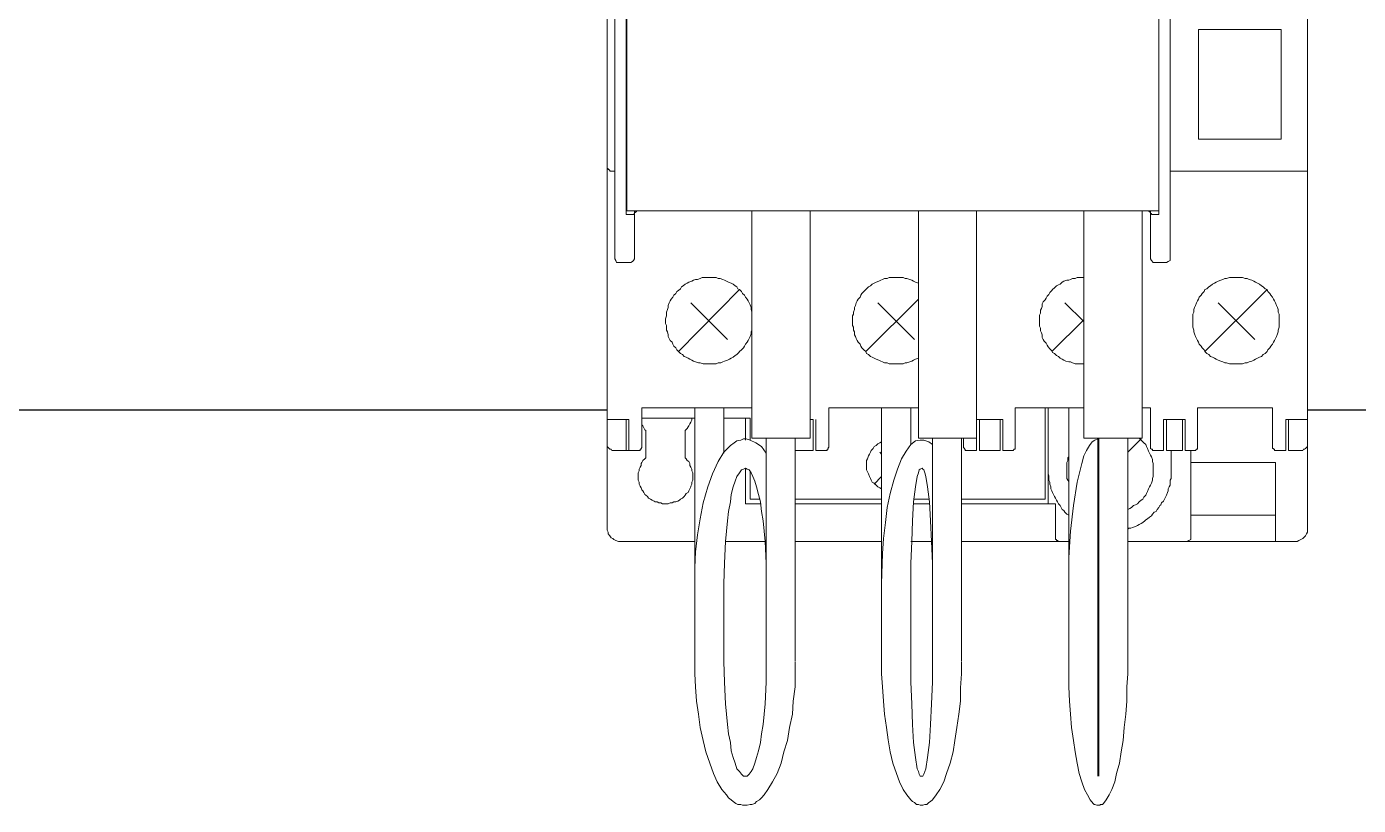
# Model space of a CAD drawing. Header units: millimetres. Extents: x 2046 to 14753, y 2361 to 29276.
# Drawn here: x 10076.33 to 10086.63, y 3672.24 to 3678.27 of the extents above; entities that cross this region are included whole.
import ezdxf

# ---------------------------------------------------------------- set-up
doc = ezdxf.new("R2010")
doc.units = ezdxf.units.MM
doc.layers.add('BARA', color=31, linetype='Continuous')
doc.layers.add('CALQUE_1', color=160, linetype='Continuous')

msp = doc.modelspace()

# ---------------------------------------------------------------- linework, layer by layer
at = {"layer": 'BARA', "color": 9, "true_color": 0xc7c8ca}
for points in [[(10080.817, 3675.3), (10068.026, 3675.3), (10068.026, 3682.303), (10080.817, 3682.303)], [(10087.817, 3675.3), (10086.233, 3675.3)]]:
    msp.add_lwpolyline(points, dxfattribs=at)
at = {"layer": 'CALQUE_1', "color": 8, "lineweight": 9}
for p, q in [((10086.233, 3683.218), (10086.233, 3674.385)), ((10080.876, 3680.957), (10080.876, 3676.646)), ((10085.172, 3676.646), (10085.172, 3680.957)), ((10080.817, 3680.557), (10080.817, 3677.198)), ((10080.963, 3676.813), (10080.963, 3679.001)), ((10080.97, 3678.994), (10080.97, 3676.842)), ((10085.085, 3676.842), (10085.085, 3678.994)), ((10085.085, 3678.994), (10085.085, 3676.813)), ((10085.39, 3677.395), (10085.39, 3678.245)), ((10085.39, 3678.245), (10086.03, 3678.245)), ((10086.03, 3678.245), (10086.03, 3677.395)), ((10080.963, 3677.976), (10080.97, 3677.976)), ((10085.085, 3677.976), (10085.085, 3677.976)), ((10080.97, 3677.838), (10080.963, 3677.838)), ((10085.085, 3677.838), (10085.085, 3677.838)), ((10086.03, 3677.395), (10085.39, 3677.395)), ((10080.817, 3677.198), (10080.817, 3674.385)), ((10080.854, 3677.148), (10080.861, 3677.148)), ((10080.876, 3677.148), (10080.861, 3677.148)), ((10086.233, 3677.148), (10085.172, 3677.148)), ((10081.028, 3676.842), (10080.963, 3676.842)), ((10080.999, 3676.813), (10080.963, 3676.813)), ((10080.97, 3676.842), (10081.036, 3676.842)), ((10081.028, 3676.842), (10081.028, 3676.82)), ((10081.028, 3676.842), (10081.028, 3676.842)), ((10081.028, 3676.82), (10081.028, 3676.646)), ((10085.019, 3676.842), (10081.036, 3676.842)), ((10081.937, 3675.083), (10081.937, 3676.842)), ((10082.388, 3675.083), (10082.388, 3676.842)), ((10083.224, 3675.083), (10083.224, 3676.842)), ((10083.674, 3675.083), (10083.674, 3676.842)), ((10084.503, 3675.083), (10084.503, 3676.842)), ((10084.954, 3675.083), (10084.954, 3676.842)), ((10085.019, 3676.842), (10085.085, 3676.842)), ((10085.019, 3676.842), (10085.019, 3676.842)), ((10085.019, 3676.82), (10085.019, 3676.842)), ((10085.085, 3676.842), (10085.019, 3676.842)), ((10085.019, 3676.646), (10085.019, 3676.82)), ((10085.085, 3676.813), (10085.056, 3676.813)), ((10080.876, 3676.646), (10080.876, 3676.471)), ((10081.028, 3676.646), (10081.028, 3676.471)), ((10085.019, 3676.471), (10085.019, 3676.646)), ((10085.172, 3676.471), (10085.172, 3676.646)), ((10080.963, 3676.442), (10080.905, 3676.442)), ((10080.999, 3676.442), (10080.963, 3676.442)), ((10085.085, 3676.442), (10085.056, 3676.442)), ((10085.143, 3676.442), (10085.085, 3676.442)), ((10081.842, 3676.232), (10081.37, 3675.752)), ((10085.921, 3676.232), (10085.441, 3675.752)), ((10081.464, 3676.13), (10081.748, 3675.846)), ((10083.224, 3676.159), (10082.817, 3675.752)), ((10082.911, 3676.13), (10083.195, 3675.846)), ((10084.358, 3676.13), (10084.503, 3675.984)), ((10085.543, 3676.13), (10085.826, 3675.846)), ((10084.503, 3675.999), (10084.256, 3675.752)), ((10081.086, 3675.316), (10081.086, 3675.301)), ((10081.937, 3675.316), (10081.086, 3675.316)), ((10081.086, 3675.301), (10081.086, 3675.265)), ((10081.086, 3675.265), (10081.086, 3675.018)), ((10081.494, 3675.316), (10081.494, 3673.353)), ((10081.719, 3675.316), (10081.719, 3674.967)), ((10082.533, 3675.316), (10082.533, 3675.308)), ((10083.224, 3675.316), (10082.533, 3675.316)), ((10082.533, 3675.308), (10082.533, 3675.265)), ((10082.533, 3675.265), (10082.533, 3675.018)), ((10082.94, 3675.316), (10082.94, 3673.36)), ((10083.165, 3675.316), (10083.165, 3675.032)), ((10084.503, 3675.316), (10083.972, 3675.316)), ((10083.972, 3675.316), (10083.972, 3675.265)), ((10083.972, 3675.301), (10083.972, 3675.301)), ((10083.972, 3675.265), (10083.972, 3675.018)), ((10084.205, 3674.61), (10084.205, 3675.316)), ((10084.227, 3674.836), (10084.227, 3675.316)), ((10084.387, 3675.316), (10084.387, 3673.353)), ((10085.019, 3675.316), (10084.954, 3675.316)), ((10085.019, 3675.301), (10085.019, 3675.316)), ((10085.019, 3675.265), (10085.019, 3675.301)), ((10085.019, 3675.018), (10085.019, 3675.265)), ((10085.383, 3675.301), (10085.383, 3675.316)), ((10085.964, 3675.316), (10085.383, 3675.316)), ((10085.383, 3675.265), (10085.383, 3675.301)), ((10085.383, 3675.018), (10085.383, 3675.265)), ((10085.964, 3675.316), (10085.964, 3675.265)), ((10085.964, 3675.265), (10085.964, 3675.018)), ((10080.817, 3675.228), (10080.985, 3675.228)), ((10080.963, 3675.228), (10080.817, 3675.228)), ((10080.963, 3674.988), (10080.963, 3675.228)), ((10080.985, 3674.988), (10080.985, 3675.228)), ((10081.086, 3675.236), (10081.494, 3675.236)), ((10081.115, 3675.141), (10081.115, 3674.93)), ((10081.421, 3674.93), (10081.421, 3675.141)), ((10081.719, 3675.236), (10081.922, 3675.236)), ((10081.719, 3675.236), (10081.886, 3675.236)), ((10081.886, 3675.236), (10081.886, 3675.068)), ((10081.922, 3675.236), (10081.922, 3675.068)), ((10082.388, 3675.228), (10082.41, 3675.228)), ((10082.41, 3674.988), (10082.41, 3675.228)), ((10082.431, 3675.228), (10082.431, 3674.988)), ((10083.878, 3675.228), (10083.674, 3675.228)), ((10083.674, 3674.988), (10083.674, 3675.228)), ((10083.696, 3675.228), (10083.696, 3674.988)), ((10083.696, 3675.228), (10083.856, 3675.228)), ((10083.856, 3674.988), (10083.856, 3675.228)), ((10083.878, 3675.228), (10083.878, 3674.988)), ((10085.288, 3675.228), (10085.121, 3675.228)), ((10085.121, 3674.988), (10085.121, 3675.228)), ((10085.143, 3675.228), (10085.143, 3674.988)), ((10085.266, 3675.163), (10085.266, 3675.228)), ((10085.266, 3675.148), (10085.266, 3675.163)), ((10085.266, 3674.988), (10085.266, 3675.148)), ((10085.288, 3674.988), (10085.288, 3675.228)), ((10086.233, 3675.228), (10086.066, 3675.228)), ((10086.066, 3674.988), (10086.066, 3675.228)), ((10086.088, 3675.228), (10086.233, 3675.228)), ((10086.088, 3674.988), (10086.088, 3675.228)), ((10081.937, 3675.083), (10082.388, 3675.083)), ((10082.046, 3675.083), (10082.046, 3673.353)), ((10082.271, 3675.083), (10082.271, 3673.36)), ((10083.224, 3675.083), (10083.674, 3675.083)), ((10083.333, 3675.083), (10083.333, 3673.353)), ((10083.558, 3675.083), (10083.558, 3673.36)), ((10083.573, 3675.018), (10083.573, 3675.083)), ((10084.503, 3675.083), (10084.954, 3675.083)), ((10084.612, 3675.083), (10084.612, 3672.466)), ((10084.619, 3675.083), (10084.619, 3672.466)), ((10084.845, 3675.083), (10084.845, 3673.353)), ((10084.947, 3675.076), (10084.845, 3674.974)), ((10080.97, 3674.988), (10080.868, 3674.988)), ((10081.057, 3674.988), (10080.97, 3674.988)), ((10082.271, 3674.988), (10082.41, 3674.988)), ((10082.431, 3674.988), (10082.497, 3674.988)), ((10082.94, 3674.959), (10082.926, 3674.974)), ((10083.602, 3674.988), (10083.674, 3674.988)), ((10083.696, 3674.988), (10083.856, 3674.988)), ((10083.878, 3674.988), (10083.943, 3674.988)), ((10085.048, 3674.988), (10085.121, 3674.988)), ((10085.143, 3674.988), (10085.266, 3674.988)), ((10085.179, 3674.988), (10085.179, 3674.836)), ((10085.354, 3674.988), (10085.288, 3674.988)), ((10085.332, 3674.988), (10085.332, 3674.312)), ((10085.993, 3674.988), (10086.066, 3674.988)), ((10086.088, 3674.988), (10086.182, 3674.988)), ((10081.886, 3674.85), (10081.886, 3674.574)), ((10081.922, 3674.829), (10081.922, 3674.61)), ((10084.227, 3674.574), (10084.227, 3674.836)), ((10085.986, 3674.894), (10085.332, 3674.894)), ((10085.986, 3674.283), (10085.986, 3674.894)), ((10082.882, 3674.727), (10082.94, 3674.785)), ((10081.886, 3674.574), (10082.002, 3674.574)), ((10081.922, 3674.61), (10081.995, 3674.61)), ((10082.002, 3674.574), (10081.922, 3674.574)), ((10082.271, 3674.61), (10082.94, 3674.61)), ((10082.94, 3674.574), (10082.271, 3674.574)), ((10082.271, 3674.574), (10082.94, 3674.574)), ((10083.187, 3674.574), (10083.311, 3674.574)), ((10083.195, 3674.61), (10083.304, 3674.61)), ((10083.558, 3674.61), (10084.205, 3674.61)), ((10083.558, 3674.574), (10084.205, 3674.574)), ((10084.227, 3674.574), (10083.558, 3674.574)), ((10084.285, 3674.574), (10084.227, 3674.574)), ((10084.285, 3674.312), (10084.285, 3674.574)), ((10085.986, 3674.487), (10085.332, 3674.487)), ((10081.494, 3674.283), (10080.919, 3674.283)), ((10082.046, 3674.283), (10081.733, 3674.283)), ((10082.94, 3674.283), (10082.271, 3674.283)), ((10083.333, 3674.283), (10083.165, 3674.283)), ((10084.387, 3674.283), (10083.558, 3674.283)), ((10086.139, 3674.283), (10084.845, 3674.283)), ((10081.719, 3673.956), (10081.719, 3673.353)), ((10083.165, 3673.956), (10083.165, 3673.353))]:
    msp.add_line(p, q, dxfattribs=at)
for points in [[(10080.817, 3677.198), (10080.817, 3677.191), (10080.817, 3677.184), (10080.817, 3677.177), (10080.817, 3677.169), (10080.825, 3677.169), (10080.825, 3677.162), (10080.832, 3677.162), (10080.832, 3677.155), (10080.839, 3677.155), (10080.839, 3677.148), (10080.854, 3677.148)], [(10080.999, 3676.813), (10081.021, 3676.813), (10081.028, 3676.82), (10081.028, 3676.82)], [(10081.028, 3676.813), (10081.028, 3676.82), (10081.028, 3676.828), (10081.036, 3676.828), (10081.036, 3676.835), (10081.043, 3676.835), (10081.043, 3676.842), (10081.057, 3676.842)], [(10084.99, 3676.842), (10085.005, 3676.842), (10085.012, 3676.835), (10085.012, 3676.835), (10085.019, 3676.828), (10085.019, 3676.82), (10085.019, 3676.813), (10085.019, 3676.813)], [(10085.019, 3676.82), (10085.027, 3676.82), (10085.027, 3676.813), (10085.056, 3676.813)], [(10080.876, 3676.471), (10080.876, 3676.471), (10080.883, 3676.457), (10080.89, 3676.442), (10080.905, 3676.442)], [(10080.999, 3676.442), (10080.999, 3676.442), (10081.014, 3676.45), (10081.021, 3676.457), (10081.028, 3676.471)], [(10085.019, 3676.471), (10085.019, 3676.471), (10085.027, 3676.457), (10085.041, 3676.442), (10085.056, 3676.442)], [(10085.143, 3676.442), (10085.143, 3676.442), (10085.157, 3676.45), (10085.172, 3676.457), (10085.172, 3676.471)], [(10081.937, 3675.919), (10081.93, 3675.904), (10081.93, 3675.89), (10081.922, 3675.868), (10081.915, 3675.854), (10081.908, 3675.839), (10081.901, 3675.824), (10081.886, 3675.81), (10081.879, 3675.795), (10081.872, 3675.781), (10081.857, 3675.766), (10081.842, 3675.752), (10081.835, 3675.744), (10081.821, 3675.73), (10081.806, 3675.723), (10081.792, 3675.708), (10081.777, 3675.701), (10081.763, 3675.694), (10081.748, 3675.686), (10081.726, 3675.679), (10081.712, 3675.672), (10081.697, 3675.665), (10081.675, 3675.665), (10081.661, 3675.657), (10081.559, 3675.657), (10081.537, 3675.665), (10081.523, 3675.665), (10081.501, 3675.672), (10081.486, 3675.679), (10081.472, 3675.686), (10081.457, 3675.694), (10081.443, 3675.701), (10081.428, 3675.708), (10081.414, 3675.715), (10081.399, 3675.73), (10081.385, 3675.737), (10081.37, 3675.752), (10081.355, 3675.766), (10081.348, 3675.781), (10081.334, 3675.795), (10081.326, 3675.81), (10081.319, 3675.824), (10081.305, 3675.839), (10081.297, 3675.854), (10081.29, 3675.868), (10081.29, 3675.883), (10081.283, 3675.904), (10081.275, 3675.919), (10081.275, 3675.955), (10081.268, 3675.97), (10081.268, 3676.006), (10081.275, 3676.028), (10081.275, 3676.057), (10081.283, 3676.079), (10081.29, 3676.093), (10081.29, 3676.108), (10081.297, 3676.13), (10081.305, 3676.144), (10081.312, 3676.159), (10081.326, 3676.173), (10081.334, 3676.188), (10081.348, 3676.202), (10081.355, 3676.217), (10081.37, 3676.224), (10081.385, 3676.239), (10081.392, 3676.253), (10081.406, 3676.261), (10081.421, 3676.275), (10081.435, 3676.282), (10081.45, 3676.29), (10081.472, 3676.297), (10081.486, 3676.304), (10081.501, 3676.311), (10081.515, 3676.311), (10081.537, 3676.319), (10081.552, 3676.326), (10081.661, 3676.326), (10081.675, 3676.319), (10081.69, 3676.319), (10081.712, 3676.311), (10081.726, 3676.304), (10081.741, 3676.297), (10081.755, 3676.29), (10081.777, 3676.282), (10081.792, 3676.275), (10081.806, 3676.261), (10081.821, 3676.253), (10081.828, 3676.239), (10081.842, 3676.232), (10081.857, 3676.217), (10081.864, 3676.202), (10081.879, 3676.188), (10081.886, 3676.173), (10081.901, 3676.159), (10081.908, 3676.144), (10081.915, 3676.13), (10081.922, 3676.115), (10081.93, 3676.093), (10081.93, 3676.079), (10081.937, 3676.057)], [(10083.224, 3675.701), (10083.202, 3675.694), (10083.187, 3675.686), (10083.173, 3675.679), (10083.158, 3675.672), (10083.136, 3675.665), (10083.122, 3675.665), (10083.107, 3675.657), (10082.998, 3675.657), (10082.984, 3675.665), (10082.962, 3675.665), (10082.947, 3675.672), (10082.933, 3675.679), (10082.918, 3675.686), (10082.897, 3675.694), (10082.882, 3675.701), (10082.867, 3675.708), (10082.853, 3675.715), (10082.838, 3675.73), (10082.824, 3675.737), (10082.817, 3675.752), (10082.802, 3675.766), (10082.787, 3675.781), (10082.78, 3675.795), (10082.773, 3675.81), (10082.758, 3675.824), (10082.751, 3675.839), (10082.744, 3675.854), (10082.737, 3675.868), (10082.729, 3675.883), (10082.729, 3675.904), (10082.722, 3675.919), (10082.722, 3675.941), (10082.715, 3675.955), (10082.715, 3676.028), (10082.722, 3676.043), (10082.722, 3676.057), (10082.729, 3676.079), (10082.729, 3676.093), (10082.737, 3676.108), (10082.744, 3676.13), (10082.751, 3676.144), (10082.758, 3676.159), (10082.773, 3676.173), (10082.78, 3676.188), (10082.787, 3676.202), (10082.802, 3676.217), (10082.817, 3676.232), (10082.824, 3676.239), (10082.838, 3676.253), (10082.853, 3676.261), (10082.867, 3676.275), (10082.882, 3676.282), (10082.897, 3676.29), (10082.918, 3676.297), (10082.933, 3676.304), (10082.947, 3676.311), (10082.962, 3676.319), (10082.984, 3676.319), (10082.998, 3676.326), (10083.107, 3676.326), (10083.122, 3676.319), (10083.136, 3676.319), (10083.158, 3676.311), (10083.173, 3676.304), (10083.187, 3676.297), (10083.202, 3676.29), (10083.224, 3676.282)], [(10084.503, 3675.657), (10084.438, 3675.657), (10084.416, 3675.665), (10084.401, 3675.672), (10084.387, 3675.672), (10084.365, 3675.679), (10084.35, 3675.686), (10084.336, 3675.694), (10084.321, 3675.701), (10084.307, 3675.715), (10084.292, 3675.723), (10084.278, 3675.737), (10084.263, 3675.744), (10084.256, 3675.759), (10084.241, 3675.774), (10084.227, 3675.788), (10084.22, 3675.803), (10084.212, 3675.817), (10084.198, 3675.832), (10084.19, 3675.846), (10084.183, 3675.861), (10084.183, 3675.883), (10084.176, 3675.897), (10084.169, 3675.912), (10084.169, 3675.934), (10084.161, 3675.948), (10084.161, 3676.035), (10084.169, 3676.05), (10084.169, 3676.072), (10084.176, 3676.086), (10084.183, 3676.101), (10084.183, 3676.123), (10084.19, 3676.137), (10084.205, 3676.152), (10084.212, 3676.166), (10084.22, 3676.181), (10084.234, 3676.195), (10084.241, 3676.21), (10084.256, 3676.224), (10084.263, 3676.232), (10084.278, 3676.246), (10084.292, 3676.261), (10084.307, 3676.268), (10084.321, 3676.275), (10084.336, 3676.29), (10084.35, 3676.297), (10084.372, 3676.304), (10084.387, 3676.304), (10084.401, 3676.311), (10084.416, 3676.319), (10084.438, 3676.319), (10084.452, 3676.326), (10084.503, 3676.326)], [(10081.086, 3675.185), (10081.094, 3675.177), (10081.101, 3675.163), (10081.108, 3675.148), (10081.115, 3675.141)], [(10081.421, 3675.141), (10081.421, 3675.141), (10081.435, 3675.156), (10081.443, 3675.17), (10081.45, 3675.177), (10081.457, 3675.192), (10081.464, 3675.207), (10081.472, 3675.221), (10081.472, 3675.236)], [(10080.868, 3674.988), (10080.854, 3674.988), (10080.847, 3674.996), (10080.839, 3674.996), (10080.832, 3675.003), (10080.825, 3675.01), (10080.825, 3675.01), (10080.817, 3675.018), (10080.817, 3675.039)], [(10082.046, 3674.967), (10082.01, 3675.018), (10081.966, 3675.047), (10081.922, 3675.068), (10081.893, 3675.076), (10081.872, 3675.076), (10081.85, 3675.068), (10081.821, 3675.061), (10081.799, 3675.047), (10081.77, 3675.025), (10081.719, 3674.974), (10081.675, 3674.901), (10081.632, 3674.807), (10081.595, 3674.705), (10081.559, 3674.581), (10081.537, 3674.458), (10081.515, 3674.334), (10081.501, 3674.203), (10081.494, 3674.08), (10081.494, 3673.956)], [(10082.94, 3675.054), (10082.926, 3675.047), (10082.911, 3675.039), (10082.897, 3675.025), (10082.882, 3675.018), (10082.875, 3675.003), (10082.86, 3674.988), (10082.853, 3674.974), (10082.846, 3674.959), (10082.838, 3674.945), (10082.831, 3674.923), (10082.824, 3674.909), (10082.824, 3674.836), (10082.831, 3674.821), (10082.838, 3674.807), (10082.846, 3674.785), (10082.853, 3674.77), (10082.86, 3674.756), (10082.867, 3674.741), (10082.882, 3674.734), (10082.897, 3674.719), (10082.911, 3674.705), (10082.926, 3674.698), (10082.94, 3674.69)], [(10083.333, 3675.032), (10083.304, 3675.054), (10083.267, 3675.068), (10083.238, 3675.068), (10083.202, 3675.061), (10083.165, 3675.032), (10083.129, 3674.981), (10083.093, 3674.923), (10083.064, 3674.843), (10083.035, 3674.756), (10083.006, 3674.654), (10082.984, 3674.545), (10082.969, 3674.429), (10082.955, 3674.305), (10082.947, 3674.189), (10082.94, 3673.956)], [(10084.612, 3675.076), (10084.59, 3675.068), (10084.569, 3675.054), (10084.547, 3675.025), (10084.525, 3674.988), (10084.503, 3674.945), (10084.489, 3674.887), (10084.452, 3674.741), (10084.423, 3674.56), (10084.401, 3674.363), (10084.387, 3674.16), (10084.387, 3673.956)], [(10085.041, 3674.821), (10085.041, 3674.887), (10085.034, 3674.901), (10085.034, 3674.916), (10085.027, 3674.938), (10085.019, 3674.952), (10085.012, 3674.967), (10085.005, 3674.981), (10084.997, 3675.003), (10084.99, 3675.018), (10084.983, 3675.032), (10084.968, 3675.047), (10084.961, 3675.054), (10084.947, 3675.068), (10084.932, 3675.083)], [(10086.182, 3674.988), (10086.197, 3674.988), (10086.204, 3674.996), (10086.211, 3674.996), (10086.219, 3675.003), (10086.226, 3675.01), (10086.226, 3675.01), (10086.233, 3675.018), (10086.233, 3675.039)], [(10081.079, 3674.996), (10081.072, 3674.996), (10081.072, 3674.988), (10081.057, 3674.988)], [(10081.421, 3674.93), (10081.428, 3674.923), (10081.435, 3674.909), (10081.45, 3674.901), (10081.457, 3674.887), (10081.457, 3674.872), (10081.464, 3674.858), (10081.472, 3674.843), (10081.472, 3674.829), (10081.479, 3674.814), (10081.479, 3674.756), (10081.472, 3674.741), (10081.472, 3674.727), (10081.464, 3674.712), (10081.464, 3674.705), (10081.457, 3674.69), (10081.45, 3674.676), (10081.443, 3674.661), (10081.428, 3674.654), (10081.421, 3674.64), (10081.414, 3674.632), (10081.399, 3674.618), (10081.385, 3674.61), (10081.377, 3674.603), (10081.363, 3674.596), (10081.348, 3674.589), (10081.334, 3674.589), (10081.319, 3674.581), (10081.305, 3674.581), (10081.29, 3674.574), (10081.246, 3674.574), (10081.232, 3674.581), (10081.217, 3674.581), (10081.203, 3674.589), (10081.188, 3674.589), (10081.181, 3674.596), (10081.166, 3674.603), (10081.152, 3674.61), (10081.137, 3674.618), (10081.13, 3674.632), (10081.115, 3674.64), (10081.108, 3674.647), (10081.101, 3674.661), (10081.094, 3674.676), (10081.086, 3674.683), (10081.079, 3674.698), (10081.072, 3674.712), (10081.065, 3674.727), (10081.065, 3674.741), (10081.057, 3674.756), (10081.057, 3674.814), (10081.065, 3674.829), (10081.065, 3674.843), (10081.072, 3674.858), (10081.079, 3674.872), (10081.079, 3674.887), (10081.086, 3674.894), (10081.094, 3674.909), (10081.108, 3674.923), (10081.115, 3674.93)], [(10081.086, 3675.018), (10081.086, 3675.01), (10081.086, 3675.01), (10081.079, 3675.003), (10081.079, 3674.996), (10081.079, 3674.996)], [(10082.497, 3674.988), (10082.519, 3674.988), (10082.519, 3674.996), (10082.519, 3674.996)], [(10082.519, 3674.996), (10082.526, 3674.996), (10082.526, 3675.003), (10082.526, 3675.01), (10082.533, 3675.01), (10082.533, 3675.018), (10082.533, 3675.018)], [(10083.573, 3675.018), (10083.573, 3675.01), (10083.573, 3675.01), (10083.58, 3675.003), (10083.58, 3674.996), (10083.587, 3674.996), (10083.587, 3674.988), (10083.602, 3674.988)], [(10083.943, 3674.988), (10083.958, 3674.988), (10083.965, 3674.996), (10083.972, 3674.996), (10083.972, 3675.01), (10083.972, 3675.018)], [(10084.387, 3674.938), (10084.38, 3674.93), (10084.38, 3674.909), (10084.372, 3674.894), (10084.372, 3674.821)], [(10085.019, 3675.018), (10085.019, 3675.01), (10085.019, 3675.003), (10085.027, 3674.996), (10085.034, 3674.996), (10085.034, 3674.988), (10085.048, 3674.988)], [(10085.383, 3675.018), (10085.383, 3675.01), (10085.383, 3674.996), (10085.375, 3674.996), (10085.368, 3674.988), (10085.354, 3674.988)], [(10085.964, 3675.018), (10085.964, 3675.01), (10085.964, 3675.003), (10085.972, 3675.003), (10085.972, 3674.996), (10085.972, 3674.996)], [(10085.972, 3674.996), (10085.979, 3674.996), (10085.979, 3674.988), (10085.993, 3674.988)], [(10082.046, 3673.956), (10082.046, 3674.116), (10082.039, 3674.283), (10082.024, 3674.443), (10082.01, 3674.516), (10082.002, 3674.589), (10081.988, 3674.647), (10081.973, 3674.705), (10081.959, 3674.749), (10081.944, 3674.785), (10081.93, 3674.814), (10081.915, 3674.836), (10081.901, 3674.843), (10081.886, 3674.85), (10081.872, 3674.843), (10081.857, 3674.836), (10081.842, 3674.814), (10081.821, 3674.785), (10081.806, 3674.749), (10081.792, 3674.705), (10081.777, 3674.647), (10081.77, 3674.589), (10081.755, 3674.516), (10081.748, 3674.443), (10081.733, 3674.283), (10081.726, 3674.116), (10081.719, 3673.956)], [(10083.333, 3673.956), (10083.333, 3674.116), (10083.325, 3674.283), (10083.318, 3674.443), (10083.311, 3674.589), (10083.296, 3674.705), (10083.282, 3674.785), (10083.275, 3674.814), (10083.267, 3674.836), (10083.26, 3674.843), (10083.253, 3674.85), (10083.238, 3674.843), (10083.231, 3674.836), (10083.224, 3674.814), (10083.216, 3674.785), (10083.202, 3674.705), (10083.187, 3674.589), (10083.18, 3674.443), (10083.173, 3674.283), (10083.165, 3674.116), (10083.165, 3673.956)], [(10084.227, 3674.836), (10084.227, 3674.807), (10084.234, 3674.792), (10084.234, 3674.756), (10084.241, 3674.741), (10084.241, 3674.727), (10084.249, 3674.705), (10084.249, 3674.69), (10084.256, 3674.676), (10084.263, 3674.661), (10084.27, 3674.647), (10084.278, 3674.632), (10084.285, 3674.618), (10084.292, 3674.603), (10084.3, 3674.589), (10084.307, 3674.574), (10084.321, 3674.56), (10084.329, 3674.545), (10084.336, 3674.531), (10084.35, 3674.523), (10084.358, 3674.509), (10084.372, 3674.494), (10084.387, 3674.487)], [(10084.845, 3674.378), (10084.852, 3674.385), (10084.867, 3674.385), (10084.881, 3674.392), (10084.903, 3674.4), (10084.918, 3674.407), (10084.932, 3674.414), (10084.947, 3674.422), (10084.961, 3674.429), (10084.976, 3674.443), (10084.983, 3674.451), (10084.997, 3674.458), (10085.012, 3674.472), (10085.027, 3674.48), (10085.034, 3674.494), (10085.048, 3674.509), (10085.063, 3674.516), (10085.07, 3674.531), (10085.085, 3674.545), (10085.092, 3674.56), (10085.099, 3674.567), (10085.106, 3674.581), (10085.121, 3674.596), (10085.128, 3674.61), (10085.136, 3674.625), (10085.143, 3674.64), (10085.15, 3674.661), (10085.157, 3674.676), (10085.157, 3674.69), (10085.165, 3674.705), (10085.172, 3674.719), (10085.172, 3674.756), (10085.179, 3674.77), (10085.179, 3674.836)], [(10084.372, 3674.821), (10084.372, 3674.77), (10084.38, 3674.756), (10084.387, 3674.741)], [(10084.845, 3674.531), (10084.859, 3674.538), (10084.874, 3674.545), (10084.888, 3674.56), (10084.903, 3674.567), (10084.918, 3674.574), (10084.932, 3674.589), (10084.947, 3674.603), (10084.961, 3674.61), (10084.968, 3674.625), (10084.983, 3674.64), (10084.99, 3674.654), (10084.997, 3674.669), (10085.005, 3674.69), (10085.012, 3674.705), (10085.019, 3674.719), (10085.027, 3674.734), (10085.034, 3674.756), (10085.034, 3674.77), (10085.041, 3674.785), (10085.041, 3674.821)], [(10080.817, 3674.385), (10080.817, 3674.371), (10080.825, 3674.356), (10080.825, 3674.341), (10080.839, 3674.327), (10080.847, 3674.312), (10080.861, 3674.305), (10080.868, 3674.298), (10080.883, 3674.291), (10080.905, 3674.283), (10080.919, 3674.283)], [(10084.285, 3674.312), (10084.285, 3674.298), (10084.292, 3674.298), (10084.292, 3674.291), (10084.3, 3674.291), (10084.307, 3674.283), (10084.314, 3674.283)], [(10085.303, 3674.283), (10085.303, 3674.283), (10085.317, 3674.291), (10085.332, 3674.298), (10085.332, 3674.312)], [(10086.139, 3674.283), (10086.153, 3674.283), (10086.168, 3674.291), (10086.182, 3674.298), (10086.197, 3674.305), (10086.204, 3674.312), (10086.219, 3674.327), (10086.226, 3674.341), (10086.233, 3674.356), (10086.233, 3674.385)], [(10081.494, 3673.353), (10081.494, 3673.258), (10081.501, 3673.157), (10081.508, 3673.048), (10081.523, 3672.946), (10081.537, 3672.844), (10081.559, 3672.742), (10081.581, 3672.655), (10081.61, 3672.568), (10081.639, 3672.488), (10081.668, 3672.422), (10081.704, 3672.364), (10081.741, 3672.321), (10081.755, 3672.299), (10081.777, 3672.284), (10081.792, 3672.27), (10081.813, 3672.255), (10081.828, 3672.248), (10081.85, 3672.248), (10081.864, 3672.241), (10081.901, 3672.241), (10081.922, 3672.248), (10081.937, 3672.248), (10081.959, 3672.255), (10081.973, 3672.27), (10081.995, 3672.284), (10082.01, 3672.299), (10082.031, 3672.321), (10082.061, 3672.364), (10082.097, 3672.422), (10082.133, 3672.488), (10082.162, 3672.568), (10082.184, 3672.655), (10082.213, 3672.742), (10082.228, 3672.844), (10082.25, 3672.946), (10082.257, 3673.048), (10082.271, 3673.157), (10082.271, 3673.353)], [(10081.719, 3673.353), (10081.726, 3673.193), (10081.733, 3673.026), (10081.748, 3672.866), (10081.755, 3672.793), (10081.77, 3672.728), (10081.777, 3672.662), (10081.792, 3672.611), (10081.806, 3672.568), (10081.821, 3672.524), (10081.842, 3672.502), (10081.857, 3672.481), (10081.872, 3672.466), (10081.901, 3672.466), (10081.915, 3672.481), (10081.93, 3672.502), (10081.944, 3672.524), (10081.959, 3672.568), (10081.973, 3672.611), (10081.988, 3672.662), (10082.002, 3672.728), (10082.01, 3672.793), (10082.024, 3672.866), (10082.039, 3673.026), (10082.046, 3673.193), (10082.046, 3673.353)], [(10082.94, 3673.36), (10082.94, 3673.258), (10082.947, 3673.157), (10082.955, 3673.048), (10082.962, 3672.946), (10082.977, 3672.844), (10082.991, 3672.749), (10083.006, 3672.655), (10083.027, 3672.568), (10083.056, 3672.488), (10083.078, 3672.422), (10083.107, 3672.364), (10083.136, 3672.321), (10083.165, 3672.284), (10083.18, 3672.27), (10083.195, 3672.262), (10083.209, 3672.248), (10083.224, 3672.248), (10083.238, 3672.241), (10083.26, 3672.241), (10083.275, 3672.248), (10083.289, 3672.248), (10083.304, 3672.262), (10083.318, 3672.27), (10083.333, 3672.284), (10083.362, 3672.321), (10083.391, 3672.364), (10083.42, 3672.422), (10083.442, 3672.488), (10083.471, 3672.568), (10083.493, 3672.655), (10083.507, 3672.742), (10083.522, 3672.844), (10083.536, 3672.946), (10083.551, 3673.048), (10083.551, 3673.149), (10083.558, 3673.258), (10083.558, 3673.353)], [(10083.165, 3673.353), (10083.165, 3673.193), (10083.173, 3673.026), (10083.18, 3672.866), (10083.187, 3672.728), (10083.202, 3672.611), (10083.216, 3672.524), (10083.224, 3672.502), (10083.231, 3672.481), (10083.238, 3672.466), (10083.26, 3672.466), (10083.267, 3672.481), (10083.275, 3672.502), (10083.282, 3672.524), (10083.296, 3672.611), (10083.311, 3672.728), (10083.318, 3672.866), (10083.325, 3673.026), (10083.333, 3673.193), (10083.333, 3673.353)], [(10084.387, 3673.353), (10084.387, 3673.157), (10084.394, 3673.048), (10084.401, 3672.946), (10084.409, 3672.844), (10084.423, 3672.742), (10084.438, 3672.655), (10084.452, 3672.568), (10084.467, 3672.488), (10084.489, 3672.422), (10084.51, 3672.364), (10084.532, 3672.321), (10084.554, 3672.284), (10084.576, 3672.255), (10084.583, 3672.248), (10084.59, 3672.248), (10084.605, 3672.241), (10084.627, 3672.241), (10084.634, 3672.248), (10084.648, 3672.248), (10084.656, 3672.255), (10084.678, 3672.284), (10084.699, 3672.321), (10084.721, 3672.364), (10084.743, 3672.422), (10084.757, 3672.488), (10084.779, 3672.568), (10084.794, 3672.655), (10084.808, 3672.742), (10084.816, 3672.844), (10084.83, 3672.946), (10084.837, 3673.048), (10084.837, 3673.157), (10084.845, 3673.258), (10084.845, 3673.353)]]:
    msp.add_lwpolyline(points, dxfattribs=at)
msp.add_lwpolyline([(10086.015, 3675.992), (10086.015, 3675.941), (10086.008, 3675.919), (10086.008, 3675.904), (10086.001, 3675.89), (10085.993, 3675.868), (10085.986, 3675.854), (10085.979, 3675.839), (10085.972, 3675.824), (10085.964, 3675.81), (10085.95, 3675.795), (10085.942, 3675.781), (10085.928, 3675.766), (10085.921, 3675.752), (10085.906, 3675.737), (10085.892, 3675.73), (10085.877, 3675.715), (10085.863, 3675.708), (10085.848, 3675.701), (10085.833, 3675.694), (10085.819, 3675.686), (10085.804, 3675.679), (10085.783, 3675.672), (10085.768, 3675.665), (10085.753, 3675.665), (10085.732, 3675.657), (10085.63, 3675.657), (10085.608, 3675.665), (10085.594, 3675.665), (10085.579, 3675.672), (10085.564, 3675.679), (10085.543, 3675.686), (10085.528, 3675.694), (10085.514, 3675.701), (10085.499, 3675.708), (10085.485, 3675.715), (10085.47, 3675.73), (10085.455, 3675.737), (10085.441, 3675.752), (10085.434, 3675.766), (10085.419, 3675.781), (10085.412, 3675.795), (10085.397, 3675.81), (10085.39, 3675.824), (10085.383, 3675.839), (10085.375, 3675.854), (10085.368, 3675.868), (10085.361, 3675.89), (10085.354, 3675.904), (10085.354, 3675.919), (10085.346, 3675.941), (10085.346, 3676.043), (10085.354, 3676.057), (10085.354, 3676.079), (10085.361, 3676.093), (10085.368, 3676.108), (10085.375, 3676.13), (10085.383, 3676.144), (10085.39, 3676.159), (10085.397, 3676.173), (10085.412, 3676.188), (10085.419, 3676.202), (10085.434, 3676.217), (10085.441, 3676.232), (10085.455, 3676.239), (10085.47, 3676.253), (10085.485, 3676.261), (10085.499, 3676.275), (10085.514, 3676.282), (10085.528, 3676.29), (10085.543, 3676.297), (10085.564, 3676.304), (10085.579, 3676.311), (10085.594, 3676.319), (10085.608, 3676.319), (10085.63, 3676.326), (10085.732, 3676.326), (10085.753, 3676.319), (10085.768, 3676.319), (10085.783, 3676.311), (10085.804, 3676.304), (10085.819, 3676.297), (10085.833, 3676.29), (10085.848, 3676.282), (10085.863, 3676.275), (10085.877, 3676.261), (10085.892, 3676.253), (10085.906, 3676.239), (10085.921, 3676.232), (10085.928, 3676.217), (10085.942, 3676.202), (10085.95, 3676.188), (10085.964, 3676.173), (10085.972, 3676.159), (10085.979, 3676.144), (10085.986, 3676.13), (10085.993, 3676.108), (10086.001, 3676.093), (10086.008, 3676.079), (10086.008, 3676.057), (10086.015, 3676.043)], close=True, dxfattribs=at)

doc.saveas('drawing.dxf')
